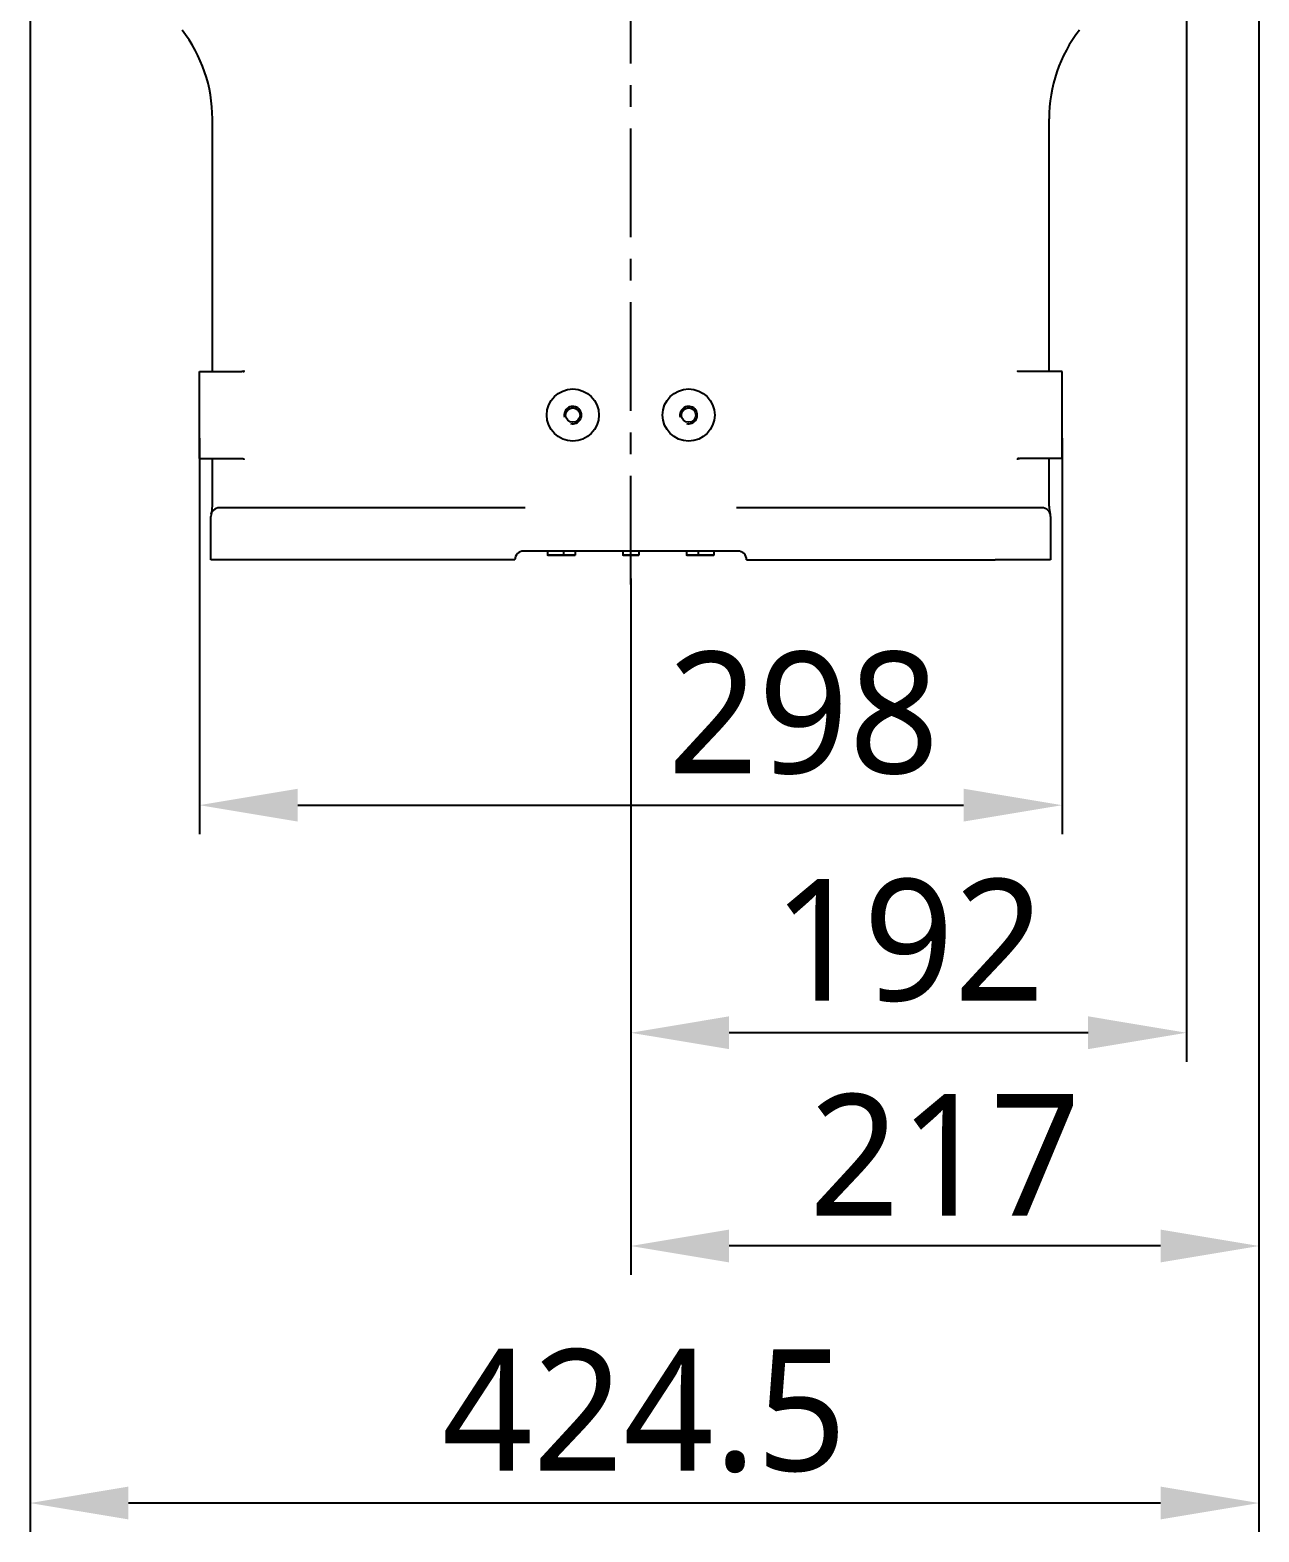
# Model space of a CAD drawing. Header units: millimetres. Extents: x 5828 to 6704, y 123 to 421.
# Drawn here: x 6460.85 to 6482.07, y 205.36 to 231.3 of the extents above; entities that cross this region are included whole.
import ezdxf

# ---------------------------------------------------------------- set-up
doc = ezdxf.new("R2010")
doc.units = ezdxf.units.MM
doc.linetypes.add('CENTER', pattern=[0.6, 0.375, -0.075, 0.075, -0.075])
doc.layers.add('DIM', color=7, linetype='Continuous')
doc.layers.add('外形图', color=7, linetype='Continuous')
doc.styles.add('微软雅黑', font='msyh.ttc', dxfattribs={"height": 2.1})
doc.dimstyles.new('尺寸标注_1_20比例', dxfattribs={"dimtxt": 2.1, "dimasz": 1.7, "dimexe": 0.5, "dimexo": 0.4, "dimgap": 0.5, "dimtad": 1, "dimdec": 1, "dimlfac": 20, "dimdsep": 46, "dimtxsty": '微软雅黑', "dimcen": 0.09, "dimadec": 0, "dimazin": 0, "dimtp": 0.01, "dimtm": 0.01, "dimtfac": 1, "dimtdec": 1, "dimtofl": 0, "dimtmove": 0, "dimatfit": 3, "dimfxl": 1, "dimtolj": 1, "dimarcsym": 0})

# ---------------------------------------------------------------- blocks, each defined once
blk = doc.blocks.new('*D1512')
at = {"layer": 'Defpoints', "color": 0}
for p in [(6463.771, 224.653), (6478.671, 224.653), (6478.671, 217.914)]:
    blk.add_point(p, dxfattribs=at)
at = {"layer": '外形图', "color": 0, "lineweight": -2, "ltscale": 20}
for p, q in [((6463.771, 224.253), (6463.771, 217.414)), ((6478.671, 224.253), (6478.671, 217.414)), ((6465.471, 217.914), (6476.971, 217.914))]:
    blk.add_line(p, q, dxfattribs=at)
at = {"layer": '外形图', "color": 0}
for points in [[(6465.471, 218.198), (6465.471, 217.631), (6463.771, 217.914)], [(6476.971, 217.631), (6476.971, 218.198), (6478.671, 217.914)]]:
    blk.add_solid(points, dxfattribs=at)
at = {"layer": '外形图', "color": 0, "insert": (6474.204, 219.5), "char_height": 2.1, "attachment_point": 5, "style": '微软雅黑'}
blk.add_mtext('\\A1;298', dxfattribs=at)
blk = doc.blocks.new('*D1548')
at = {"layer": 'Defpoints', "color": 0}
for p in [(6480.821, 234.628), (6471.221, 222.228), (6471.221, 213.983)]:
    blk.add_point(p, dxfattribs=at)
at = {"layer": 'DIM', "color": 0, "linetype": 'ByBlock', "lineweight": -2, "ltscale": 20}
for p, q in [((6480.821, 234.228), (6480.821, 213.483)), ((6471.221, 221.828), (6471.221, 213.483)), ((6479.121, 213.983), (6472.921, 213.983))]:
    blk.add_line(p, q, dxfattribs=at)
at = {"layer": 'DIM', "color": 0}
for points in [[(6472.921, 214.267), (6472.921, 213.7), (6471.221, 213.983)], [(6479.121, 213.7), (6479.121, 214.267), (6480.821, 213.983)]]:
    blk.add_solid(points, dxfattribs=at)
at = {"layer": 'DIM', "color": 0, "insert": (6476.021, 215.574), "char_height": 2.1, "attachment_point": 5, "style": '微软雅黑'}
blk.add_mtext('\\A1;192', dxfattribs=at)
blk = doc.blocks.new('*D1549')
at = {"layer": 'Defpoints', "color": 0}
for p in [(6482.071, 248.977), (6471.221, 217.914), (6471.221, 210.3)]:
    blk.add_point(p, dxfattribs=at)
at = {"layer": 'DIM', "color": 0, "linetype": 'ByBlock', "lineweight": -2, "ltscale": 20}
for p, q in [((6482.071, 248.577), (6482.071, 209.8)), ((6471.221, 217.514), (6471.221, 209.8)), ((6480.371, 210.3), (6472.921, 210.3))]:
    blk.add_line(p, q, dxfattribs=at)
at = {"layer": 'DIM', "color": 0}
for points in [[(6472.921, 210.583), (6472.921, 210.016), (6471.221, 210.3)], [(6480.371, 210.016), (6480.371, 210.583), (6482.071, 210.3)]]:
    blk.add_solid(points, dxfattribs=at)
at = {"layer": 'DIM', "color": 0, "insert": (6476.646, 211.873), "char_height": 2.1, "attachment_point": 5, "style": '微软雅黑'}
blk.add_mtext('\\A1;217', dxfattribs=at)
blk = doc.blocks.new('*D1551')
at = {"layer": 'Defpoints', "color": 0}
for p in [(6482.071, 248.327), (6460.846, 245.627), (6460.846, 205.86)]:
    blk.add_point(p, dxfattribs=at)
at = {"layer": 'DIM', "color": 0, "linetype": 'ByBlock', "lineweight": -2, "ltscale": 20}
for p, q in [((6482.071, 247.927), (6482.071, 205.36)), ((6460.846, 245.227), (6460.846, 205.36)), ((6480.371, 205.86), (6462.546, 205.86))]:
    blk.add_line(p, q, dxfattribs=at)
at = {"layer": 'DIM', "color": 0}
for points in [[(6462.546, 206.144), (6462.546, 205.577), (6460.846, 205.86)], [(6480.371, 205.577), (6480.371, 206.144), (6482.071, 205.86)]]:
    blk.add_solid(points, dxfattribs=at)
at = {"layer": 'DIM', "color": 0, "insert": (6471.459, 207.446), "char_height": 2.1, "attachment_point": 5, "style": '微软雅黑'}
blk.add_mtext('\\A1;424.5', dxfattribs=at)

msp = doc.modelspace()

# ---------------------------------------------------------------- linework, layer by layer
at = {"layer": '外形图', "linetype": 'CENTER', "ltscale": 5}
msp.add_line((6471.2212, 221.727), (6471.2212, 282.8944), dxfattribs=at)
at = {"layer": '外形图', "linetype": 'Continuous'}
for p, q in [((6463.9963, 229.5611), (6463.9963, 229.7712)), ((6478.4462, 225.4027), (6478.4462, 229.7712)), ((6463.9963, 225.4027), (6463.9963, 228.6366)), ((6463.7713, 225.4027), (6464.5053, 225.4027)), ((6463.7713, 223.9027), (6463.7713, 225.4027)), ((6478.6712, 225.4027), (6477.9371, 225.4027)), ((6478.6712, 223.9027), (6478.6712, 225.4027)), ((6463.7713, 223.9027), (6464.5053, 223.9027)), ((6463.9963, 223.0906), (6463.9963, 223.9027)), ((6478.6712, 223.9027), (6477.9371, 223.9027)), ((6478.4462, 223.0906), (6478.4462, 223.9027)), ((6463.9713, 222.1527), (6463.9713, 222.9027)), ((6463.9961, 223.078), (6463.9962, 223.0828)), ((6463.9962, 223.0828), (6463.9963, 223.0906)), ((6464.9284, 223.0527), (6464.1213, 223.0527)), ((6469.3952, 223.0527), (6464.9284, 223.0527)), ((6477.5141, 223.0527), (6473.0473, 223.0527)), ((6478.3212, 223.0527), (6477.5141, 223.0527)), ((6478.4463, 223.0828), (6478.4462, 223.0906)), ((6478.4464, 223.078), (6478.4463, 223.0828)), ((6478.4712, 222.9027), (6478.4712, 222.1527)), ((6464.9284, 222.1527), (6463.9713, 222.1527)), ((6469.2212, 222.1527), (6464.9284, 222.1527)), ((6473.0712, 222.3027), (6469.3712, 222.3027)), ((6469.7837, 222.3027), (6469.7837, 222.2327)), ((6470.0587, 222.2327), (6469.7837, 222.2327)), ((6469.7887, 222.2277), (6469.7837, 222.2327)), ((6470.0537, 222.2277), (6469.7887, 222.2277)), ((6470.0537, 222.2277), (6470.0587, 222.2327)), ((6470.2537, 222.2277), (6470.0537, 222.2277)), ((6470.0587, 222.3027), (6470.0587, 222.2327)), ((6470.2587, 222.2327), (6470.0587, 222.2327)), ((6470.2537, 222.2277), (6470.2587, 222.2327)), ((6470.2587, 222.3027), (6470.2587, 222.2327)), ((6471.0837, 222.3027), (6471.0837, 222.2327)), ((6471.3587, 222.2327), (6471.0837, 222.2327)), ((6471.0887, 222.2277), (6471.0837, 222.2327)), ((6471.3537, 222.2277), (6471.0887, 222.2277)), ((6471.3537, 222.2277), (6471.3587, 222.2327)), ((6471.3587, 222.3027), (6471.3587, 222.2327)), ((6472.1837, 222.3027), (6472.1837, 222.2327)), ((6472.3837, 222.2327), (6472.1837, 222.2327)), ((6472.1887, 222.2277), (6472.1837, 222.2327)), ((6472.3887, 222.2277), (6472.1887, 222.2277)), ((6472.3837, 222.3027), (6472.3837, 222.2327)), ((6472.6587, 222.2327), (6472.3837, 222.2327)), ((6472.3887, 222.2277), (6472.3837, 222.2327)), ((6472.6537, 222.2277), (6472.3887, 222.2277)), ((6472.6537, 222.2277), (6472.6587, 222.2327)), ((6472.6587, 222.3027), (6472.6587, 222.2327)), ((6473.2212, 222.1527), (6477.5141, 222.1527)), ((6478.4712, 222.1527), (6477.5141, 222.1527))]:
    msp.add_line(p, q, dxfattribs=at)
at = {"layer": '外形图'}
msp.add_line((6463.9963, 228.6366), (6463.9963, 229.5611), dxfattribs=at)
at = {"layer": '外形图', "linetype": 'Continuous'}
for points in [[(6464.5255, 225.3909), (6464.53, 225.3968), (6464.5379, 225.406), (6464.543, 225.4109), (6464.5442, 225.4119), (6464.5413, 225.4103), (6464.5348, 225.4075), (6464.5248, 225.4047), (6464.5113, 225.4029), (6464.5067, 225.4027)], [(6477.9357, 225.4027), (6477.9321, 225.4028), (6477.9185, 225.4046), (6477.9083, 225.4073), (6477.9015, 225.4101), (6477.8983, 225.4119), (6477.8984, 225.4118)], [(6464.5068, 223.9027), (6464.5104, 223.9026), (6464.524, 223.9009), (6464.5342, 223.8981), (6464.541, 223.8953), (6464.5442, 223.8935), (6464.5441, 223.8936)], [(6477.917, 223.9145), (6477.9125, 223.9086), (6477.9046, 223.8994), (6477.8995, 223.8945), (6477.8982, 223.8935), (6477.9011, 223.8951), (6477.9077, 223.8979), (6477.9177, 223.9007), (6477.9311, 223.9025), (6477.9358, 223.9027)]]:
    msp.add_lwpolyline(points, dxfattribs=at)
for centre, radius in [((6470.2212, 224.6527), 0.45), ((6472.2212, 224.6527), 0.45), ((6470.2212, 224.6527), 0.125), ((6472.2212, 224.6527), 0.125)]:
    msp.add_circle(centre, radius, dxfattribs=at)
for centre, radius, start, end in [((6461.4963, 229.7712), 2.5, 0, 37.78433), ((6480.9462, 229.7712), 2.5, 142.21567, 180), ((6470.2212, 224.6527), 0.15, 255, 195), ((6472.2212, 224.6527), 0.15, 255, 195), ((6464.1213, 222.9027), 0.15, 90, 180), ((6463.4262, 223.0908), 0.5701, 344.85955, 358.71307), ((6478.3212, 222.9027), 0.15, 0, 90), ((6479.0163, 223.0908), 0.5701, 181.28693, 195.14045), ((6469.3712, 222.1527), 0.15, 90, 180), ((6473.0712, 222.1527), 0.15, 0, 90)]:
    msp.add_arc(centre, radius, start, end, dxfattribs=at)

# ---------------------------------------------------------------- dimensions: what is measured, and where the dimension line sits
at = {"layer": 'DIM', "linetype": 'ByBlock', "ltscale": 20}
for base, p1, p2, picture, middle in [((6471.2212, 210.2997), (6482.0712, 248.9771), (6471.2212, 217.9143), '*D1549', (6476.6462, 210.2997)), ((6460.8463, 205.8605), (6482.0712, 248.3275), (6460.8463, 245.6271), '*D1551', (6471.4587, 205.8605)), ((6471.2212, 213.9833), (6480.8212, 234.6277), (6471.2212, 222.2277), '*D1548', (6476.0212, 213.9833))]:
    dim = msp.add_linear_dim(base=base, p1=p1, p2=p2, dimstyle='尺寸标注_1_20比例', dxfattribs=at)
    dim.commit()
    dim.dimension.update_dxf_attribs({"geometry": picture, "text_midpoint": middle, "dimtype": 160})
at = {"layer": '外形图', "ltscale": 20}
dim = msp.add_linear_dim(base=(6478.6712, 217.9143), p1=(6463.7713, 224.6527), p2=(6478.6712, 224.6527), dimstyle='尺寸标注_1_20比例', dxfattribs=at)
dim.commit()
dim.dimension.update_dxf_attribs({"geometry": '*D1512', "text_midpoint": (6474.204, 217.9143), "dimtype": 160})

doc.saveas('drawing.dxf')
